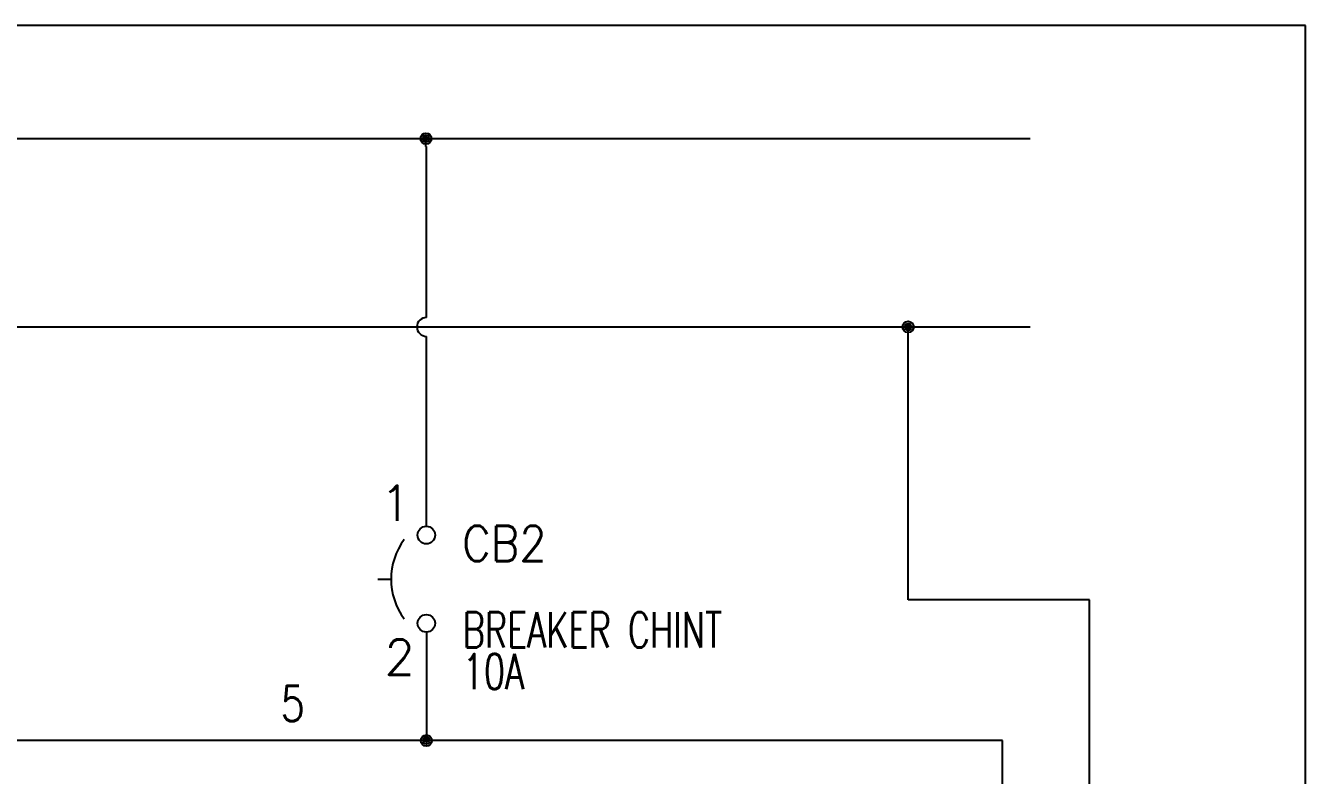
# Model space of a CAD drawing. Header units: millimetres. Extents: x 123.5 to 144.3, y 105.4 to 121.6.
# Drawn here: x 137.46 to 144.26, y 117.61 to 121.59 of the extents above; entities that cross this region are included whole.
import ezdxf
from ezdxf.enums import TextEntityAlignment as Align

# ---------------------------------------------------------------- set-up
doc = ezdxf.new("R2010")
doc.units = ezdxf.units.MM
doc.linetypes.add('HIDDEN2', pattern=[0.1875, 0.125, -0.0625])
for name, color, linetype in [('BLK_12AWG', 7, 'Continuous'), ('DESC', 250, 'Continuous'), ('SYMS', 7, 'Continuous'), ('TAGS', 250, 'Continuous'), ('TERMS', 250, 'Continuous'), ('WIREFIXED', 7, 'Continuous'), ('WIRES', 7, 'Continuous')]:
    doc.layers.add(name, color=color, linetype=linetype)
doc.styles.add('WD', font='romans.shx')

# ---------------------------------------------------------------- blocks, each defined once
blk = doc.blocks.new('VCB1')
at = {"linetype": 'HIDDEN2'}
blk.add_line((-0.1712, 0), (-0.125, 0), dxfattribs=at)
for centre in [(0, 0.1562), (0, -0.1562)]:
    blk.add_circle(centre, 0.0312)
blk.add_arc((0.1094, 0), 0.2344, 143.1301, 216.8699)
at = {"style": 'WD'}
for tag, p, width in [('INST', (0.2188, 0.3883), 0.7), ('LOC', (0.2188, 0.2188), 0.7), ('TAG1', (0.1269, 0.0644), 0.9), ('XREF', (0.1287, -0.09), 0.7), ('DESC1', (0.1287, -0.242), 0.7), ('DESC2', (0.1287, -0.3893), 0.7)]:
    blk.add_attdef(tag, p, '', height=0.125, dxfattribs=dict(at, width=width))
at = {"linetype": 'Continuous', "style": 'WD'}
for tag, height, flags, p in [('TERM01', 0.125, 8, (-0.055, 0.2066)), ('MFG', 0.01, 9, (-0.1421, -0.0881)), ('CAT', 0.01, 9, (-0.1421, -0.0731))]:
    blk.add_attdef(tag, text='', height=height, dxfattribs=dict(at, flags=flags)).set_placement(p, align=Align.RIGHT)
at = {"style": 'WD', "width": 0.7}
blk.add_attdef('RATING1', text='', height=0.125, dxfattribs=at).set_placement((-0.1875, 0.0625), align=Align.RIGHT)
at = {"color": 7, "style": 'WD', "flags": 1}
for tag, p in [('X2TERM01', (0, 0.1875)), ('X8TERM02', (0, -0.1875))]:
    blk.add_attdef(tag, p, '', height=0.0125, dxfattribs=at)
at = {"color": 7, "style": 'WD'}
for tag, p in [('X4LINK', (-0.25, 0)), ('X1LINK', (0, 0))]:
    blk.add_attdef(tag, p, '', height=0.01, dxfattribs=at)
at = {"style": 'WD', "flags": 9}
for tag, p in [('FAMILY', (-0.1421, -0.0365)), ('CONTACT', (-0.1288, -0.1291))]:
    blk.add_attdef(tag, text='', height=0.01, dxfattribs=at).set_placement(p, align=Align.RIGHT)
at = {"linetype": 'Continuous', "style": 'WD', "flags": 9}
blk.add_attdef('ASSYCODE', text='', height=0.01, dxfattribs=at).set_placement((-0.1533, -0.1061), align=Align.CENTER)
at = {"linetype": 'Continuous', "style": 'WD', "flags": 8}
blk.add_attdef('TERM02', text='', height=0.125, dxfattribs=at).set_placement((-0.0407, -0.2134), align=Align.TOP_RIGHT)
blk = doc.blocks.new('WDDOT')
for radius in [0.03, 0.0187, 0.00929]:
    blk.add_circle((0, 0), radius)
blk = doc.blocks.new('WD_WNV')
at = {"style": 'WD', "flags": 1}
for tag, p in [('W01USER', (-0.0625, 0.0938)), ('W02USER', (-0.0625, 0.0859)), ('W03USER', (-0.0625, 0.0781)), ('W04USER', (-0.0625, 0.0703)), ('W05USER', (-0.0625, 0.0625)), ('W06USER', (-0.0625, 0.0547)), ('W07USER', (-0.0625, 0.0469)), ('W08USER', (-0.0625, 0.0391)), ('W09USER', (-0.0625, 0.0312)), ('W10USER', (-0.0625, 0.0234))]:
    blk.add_attdef(tag, text='', height=0.005, dxfattribs=at).set_placement(p, align=Align.CENTER)
at = {"linetype": 'Continuous', "style": 'WD', "width": 0.8}
blk.add_attdef('WIRENO', text='', height=0.125, dxfattribs=at).set_placement((-0.05, 0), align=Align.MIDDLE_RIGHT)

msp = doc.modelspace()

# ---------------------------------------------------------------- linework, layer by layer
at = {"color": 7, "linetype": 'Continuous'}
for p, q in [((144.2555, 121.5905), (123.5055, 121.5905)), ((144.2555, 105.4055), (144.2555, 121.5905))]:
    msp.add_line(p, q, dxfattribs=at)
at = {"layer": 'BLK_12AWG'}
for p, q in [((124.4182, 120.99), (142.7932, 120.99)), ((139.584, 120.9487), (139.584, 120.99)), ((139.5858, 120.04), (139.5858, 120.9487)), ((124.4182, 119.99), (142.7932, 119.99)), ((139.5858, 118.9313), (139.5858, 119.94)), ((142.1448, 118.5405), (142.1448, 119.99)), ((143.1085, 118.5405), (142.1448, 118.5405)), ((143.1085, 112.2828), (143.1085, 118.5405))]:
    msp.add_line(p, q, dxfattribs=at)
msp.add_arc((139.5858, 119.99), 0.05, 90, 270, dxfattribs=at)
at = {"layer": 'WIRES'}
for p, q in [((139.5858, 118.3688), (139.5858, 117.7931)), ((139.5858, 117.7931), (133.8674, 117.7931)), ((142.6465, 117.7931), (139.5858, 117.7931)), ((142.6465, 111.8733), (142.6465, 117.7931))]:
    msp.add_line(p, q, dxfattribs=at)

# ---------------------------------------------------------------- block references
at = {"layer": 'SYMS'}
for p in [(139.584, 120.99), (142.1448, 119.99), (139.5858, 117.7931)]:
    msp.add_blockref('WDDOT', p, dxfattribs=at)
ref = msp.add_blockref('VCB1', (139.5858, 118.6501), dxfattribs=dict(at, xscale=1.5, yscale=1.5, zscale=1.5))
ref.add_attrib('DESC2', '10A', (139.7788, 118.0661), dxfattribs={"layer": 'DESC', "height": 0.1875, "style": 'WD', "width": 0.7})
ref.add_attrib('DESC1', 'BREAKER CHINT', (139.7788, 118.2871), dxfattribs={"layer": 'DESC', "height": 0.1875, "style": 'WD', "width": 0.7})
ref.add_attrib('TAG1', 'CB2', (139.7762, 118.7466), dxfattribs={"layer": 'TAGS', "height": 0.1875, "style": 'WD', "width": 0.9})
ref.add_attrib('TERM02', '2', dxfattribs={"layer": 'TERMS', "linetype": 'Continuous', "height": 0.1875, "style": 'WD', "flags": 8}).set_placement((139.5247, 118.3299), align=Align.TOP_RIGHT)
ref.add_attrib('TERM01', '1', dxfattribs={"layer": 'TERMS', "linetype": 'Continuous', "height": 0.1875, "style": 'WD', "flags": 8}).set_placement((139.5033, 118.96), align=Align.RIGHT)
at = {"layer": 'WIREFIXED'}
ref = msp.add_blockref('WD_WNV', (139.0154, 117.9896), dxfattribs=dict(at, xscale=1.5, yscale=1.5, zscale=1.5))
ref.add_attrib('WIRENOF', '5', dxfattribs={"linetype": 'Continuous', "height": 0.1875, "style": 'WD', "width": 0.8}).set_placement((138.9404, 117.9896), align=Align.MIDDLE_RIGHT)

doc.saveas('drawing.dxf')
